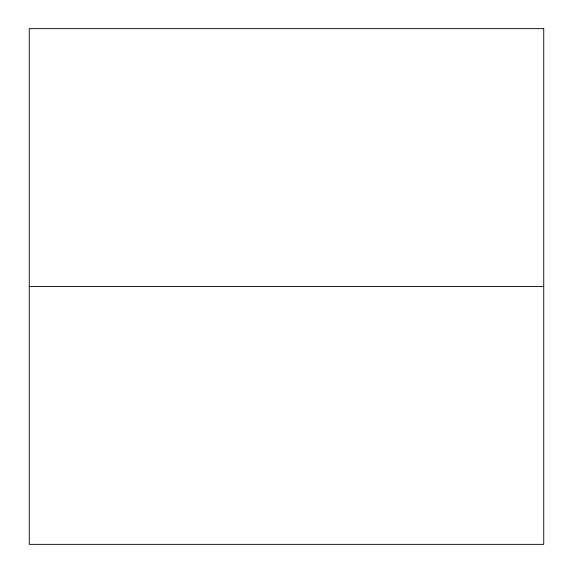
<?xml version="1.0" encoding="UTF-8"?>
<svg xmlns="http://www.w3.org/2000/svg" width="573" height="573" viewBox="0 0 573 573"><rect width="100%" height="100%" fill="white"/><g stroke="black" fill="none" stroke-linecap="round" stroke-linejoin="round"><path stroke-width="0.86" d="M29.266 286.5L543.734 286.5M543.734 28.65L29.266 28.65L29.266 544.35L543.734 544.35L543.734 28.65"/></g></svg>
